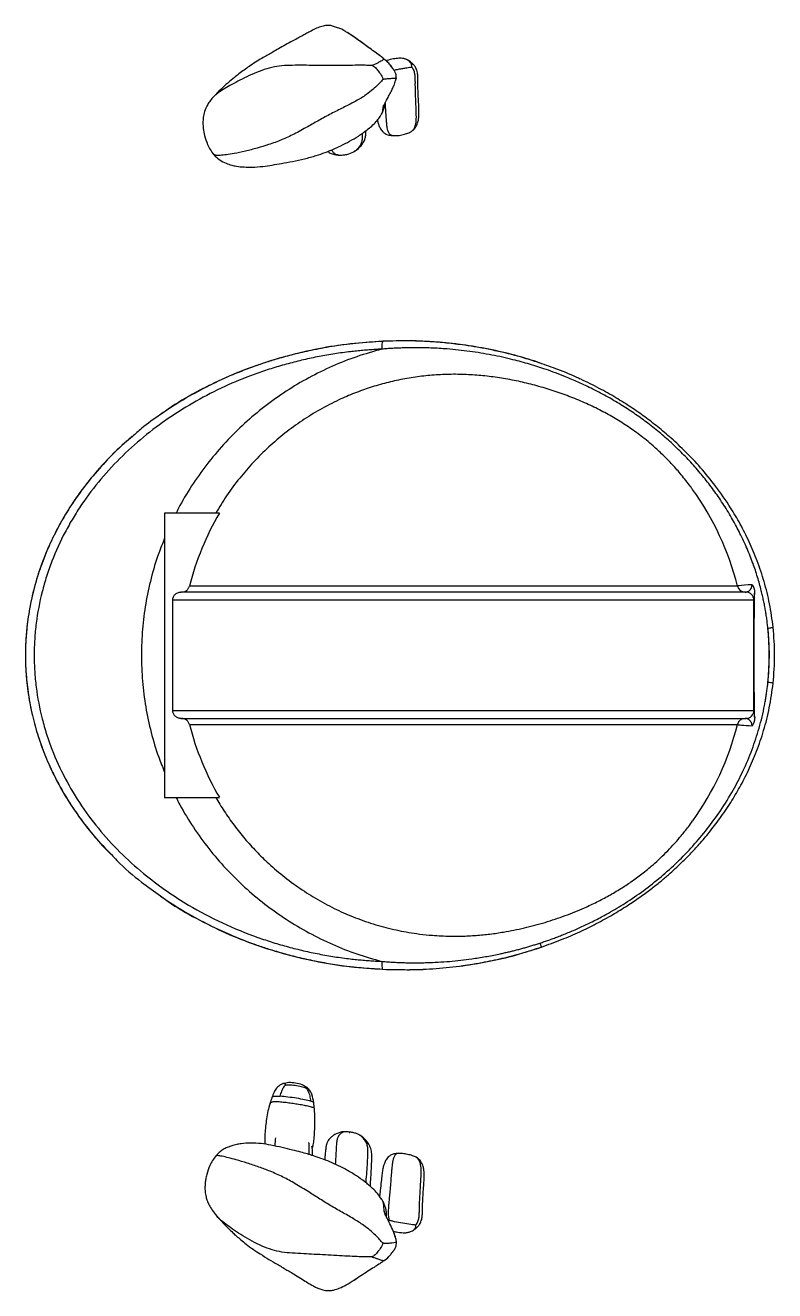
# Model space of a CAD drawing. Header units: inches. Extents: x -978 to -2, y 48 to 749.
# Drawn here: x -125.64 to -113.78, y 109.46 to 129.5 of the extents above; entities that cross this region are included whole.
import ezdxf

# ---------------------------------------------------------------- set-up
doc = ezdxf.new("R2010")
doc.units = ezdxf.units.IN
doc.header["$MEASUREMENT"] = 0

msp = doc.modelspace()

# ---------------------------------------------------------------- linework, layer by layer
at = {"color": 7, "linetype": 'Continuous', "lineweight": 25}
for p, q in [((-120.607, 129.42), (-120.616, 129.425)), ((-119.816, 128.808), (-119.841, 128.841)), ((-119.769, 128.664), (-119.774, 128.637)), ((-120.687, 127.443), (-120.692, 127.444)), ((-119.683, 124.501), (-119.986, 124.491)), ((-119.838, 124.496), (-119.981, 124.493)), ((-123.458, 123.363), (-123.5, 123.336)), ((-115.063, 122.123), (-115.079, 122.145)), ((-123.433, 121.772), (-123.433, 117.272)), ((-122.567, 121.772), (-123.433, 121.772)), ((-114.234, 120.522), (-123.178, 120.522)), ((-123.305, 118.647), (-123.305, 120.397)), ((-114.109, 118.647), (-114.109, 120.397)), ((-123.178, 118.522), (-114.234, 118.522)), ((-123.433, 117.272), (-122.567, 117.272)), ((-123.5, 115.707), (-123.458, 115.68)), ((-117.551, 114.875), (-117.503, 114.89)), ((-117.55, 114.877), (-117.471, 114.901)), ((-117.472, 114.903), (-117.471, 114.901)), ((-119.981, 114.55), (-119.711, 114.545)), ((-119.936, 110.664), (-119.94, 110.665)), ((-119.781, 110.304), (-119.796, 110.352)), ((-120.434, 109.628), (-120.405, 109.646))]:
    msp.add_line(p, q, dxfattribs=at)
at = {"color": 8, "linetype": 'Continuous', "lineweight": 25}
for p, q in [((-119.769, 128.664), (-119.768, 128.686)), ((-123.457, 123.361), (-123.497, 123.332)), ((-114.369, 120.616), (-123.042, 120.616)), ((-123.305, 120.397), (-114.109, 120.397)), ((-123.305, 118.647), (-114.109, 118.647)), ((-123.042, 118.427), (-114.369, 118.427)), ((-123.497, 115.71), (-123.457, 115.682)), ((-120.503, 111.957), (-120.513, 111.96)), ((-119.878, 110.575), (-119.891, 110.563)), ((-119.765, 110.205), (-119.765, 110.229))]:
    msp.add_line(p, q, dxfattribs=at)
at = {"color": 7, "linetype": 'Continuous', "lineweight": 25, "flags": 128}
msp.add_lwpolyline([(-117.501, 124.152), (-117.501, 124.152), (-117.501, 124.152)], dxfattribs=at)
at = {"color": 7, "linetype": 'Continuous', "lineweight": 25}
for centre, radius, start, end in [((-118.733, 119.522), 4.5, 14.078, 35.6788), ((-118.733, 119.522), 4.445, 149.5915, 165.7448), ((-114.247, 120.647), 0.125, 194.078, 270), ((-114.234, 120.397), 0.125, 360, 90), ((-114.234, 118.647), 0.125, 270, 0), ((-118.733, 119.522), 4.445, 194.2552, 210.4085), ((-118.733, 119.522), 4.5, 324.341, 345.922), ((-114.247, 118.397), 0.125, 90, 165.922)]:
    msp.add_arc(centre, radius, start, end, dxfattribs=at)
for points, knots in [([(-120.614, 129.425), (-120.625, 129.431), (-120.645, 129.441), (-120.678, 129.453), (-120.712, 129.464), (-120.758, 129.479), (-120.803, 129.494), (-120.87, 129.498), (-120.949, 129.481), (-121.033, 129.449), (-121.11, 129.41), (-121.183, 129.37), (-121.249, 129.334), (-121.319, 129.295), (-121.412, 129.245), (-121.519, 129.187), (-121.624, 129.128), (-121.716, 129.076), (-121.796, 129.031), (-121.879, 128.983), (-121.972, 128.926), (-122.066, 128.865), (-122.156, 128.803), (-122.242, 128.74), (-122.335, 128.667), (-122.44, 128.577), (-122.554, 128.475), (-122.62, 128.406), (-122.656, 128.37)], [0, 0, 0, 0, 0.016645, 0.031084, 0.044543, 0.058014, 0.086488, 0.114854, 0.147316, 0.182733, 0.221864, 0.251683, 0.282937, 0.317084, 0.360206, 0.414033, 0.464228, 0.503805, 0.536818, 0.571478, 0.614901, 0.665106, 0.705509, 0.74566, 0.794504, 0.853126, 0.921495, 1, 1, 1, 1]), ([(-119.837, 128.839), (-119.852, 128.858), (-119.881, 128.893), (-119.946, 128.952), (-120.015, 129.007), (-120.09, 129.062), (-120.168, 129.119), (-120.254, 129.181), (-120.358, 129.256), (-120.479, 129.342), (-120.569, 129.397), (-120.615, 129.425)], [0, 0, 0, 0, 0.10189, 0.197508, 0.288502, 0.388345, 0.477107, 0.574893, 0.697717, 0.844611, 1, 1, 1, 1]), ([(-119.961, 128.957), (-119.962, 128.956), (-119.966, 128.955), (-119.978, 128.949), (-120.006, 128.932), (-120.06, 128.902), (-120.09, 128.883), (-120.12, 128.87), (-120.138, 128.863), (-120.146, 128.861), (-120.148, 128.86)], [0, 0, 0, 0, 0.25, 0.5, 1, 2, 3, 3.5, 3.75, 4, 4, 4, 4]), ([(-120.148, 128.86), (-120.146, 128.859), (-120.138, 128.855), (-120.12, 128.844), (-120.089, 128.82), (-120.059, 128.775), (-120.012, 128.721), (-119.99, 128.678), (-119.982, 128.654), (-119.98, 128.645), (-119.979, 128.642)], [0, 0, 0, 0, 0.25, 0.5, 1, 2, 3, 3.5, 3.75, 4, 4, 4, 4]), ([(-119.605, 128.955), (-119.62, 128.96), (-119.658, 128.973), (-119.73, 128.976), (-119.82, 128.964), (-119.887, 128.951), (-119.923, 128.934), (-119.926, 128.932)], [0, 0, 0, 0, 0.15354, 0.39103, 0.642841, 0.972585, 1, 1, 1, 1]), ([(-119.529, 127.815), (-119.516, 127.825), (-119.49, 127.843), (-119.455, 127.889), (-119.429, 127.945), (-119.414, 128.008), (-119.408, 128.065), (-119.408, 128.134), (-119.412, 128.226), (-119.418, 128.337), (-119.424, 128.462), (-119.427, 128.578), (-119.425, 128.673), (-119.429, 128.737), (-119.44, 128.784), (-119.453, 128.816), (-119.473, 128.849), (-119.501, 128.883), (-119.544, 128.923), (-119.584, 128.944), (-119.605, 128.955)], [0, 0, 0, 0, 0.036345, 0.070118, 0.128967, 0.174525, 0.215258, 0.268187, 0.344533, 0.440572, 0.540126, 0.652104, 0.728668, 0.782278, 0.816149, 0.847293, 0.868635, 0.90149, 0.946356, 1, 1, 1, 1]), ([(-119.525, 128.834), (-119.521, 128.829), (-119.51, 128.818), (-119.491, 128.785), (-119.478, 128.737), (-119.473, 128.677), (-119.471, 128.614), (-119.472, 128.539), (-119.47, 128.445), (-119.466, 128.332), (-119.461, 128.214), (-119.457, 128.116), (-119.455, 128.045), (-119.456, 127.999), (-119.46, 127.958), (-119.468, 127.915), (-119.483, 127.867), (-119.504, 127.831), (-119.525, 127.819), (-119.53, 127.816)], [0, 0, 0, 0, 0.016911, 0.040721, 0.097768, 0.151531, 0.207434, 0.274084, 0.361363, 0.472163, 0.589161, 0.691421, 0.750113, 0.793663, 0.828463, 0.877824, 0.931263, 0.983633, 1, 1, 1, 1]), ([(-119.979, 128.642), (-119.976, 128.643), (-119.965, 128.645), (-119.938, 128.649), (-119.89, 128.655), (-119.834, 128.656), (-119.79, 128.661), (-119.774, 128.663), (-119.77, 128.664), (-119.769, 128.664), (-119.769, 128.664)], [0, 0, 0, 0, 0.25, 0.5, 1, 2, 3, 3.5, 3.75, 4, 4, 4, 4]), ([(-119.975, 128.2), (-119.976, 128.202), (-119.976, 128.208), (-119.955, 128.249), (-119.914, 128.325), (-119.869, 128.407), (-119.833, 128.478), (-119.807, 128.537), (-119.789, 128.582), (-119.779, 128.613), (-119.775, 128.631), (-119.773, 128.637)], [0, 0, 0, 0, 0.083432, 0.250602, 0.454981, 0.608236, 0.743868, 0.851496, 0.914625, 0.973862, 1, 1, 1, 1]), ([(-119.768, 128.686), (-119.768, 128.688), (-119.767, 128.702), (-119.778, 128.746), (-119.8, 128.782), (-119.816, 128.808)], [0, 0, 0, 0, 0.0437423, 0.3220554, 1, 1, 1, 1]), ([(-119.769, 128.666), (-119.769, 128.668), (-119.768, 128.676), (-119.768, 128.682), (-119.768, 128.686)], [0, 0, 0, 0, 0.167859, 1, 1, 1, 1]), ([(-122.656, 128.37), (-122.675, 128.347), (-122.71, 128.306), (-122.761, 128.228), (-122.802, 128.142), (-122.824, 128.042), (-122.829, 127.95), (-122.822, 127.854), (-122.801, 127.739), (-122.764, 127.627), (-122.713, 127.524), (-122.675, 127.474), (-122.655, 127.448)], [0, 0, 0, 0, 0.089436, 0.167006, 0.291418, 0.384881, 0.471495, 0.559341, 0.665825, 0.815499, 0.904308, 1, 1, 1, 1]), ([(-120.002, 128.089), (-119.992, 128.108), (-119.972, 128.145), (-119.956, 128.202), (-119.947, 128.244), (-119.945, 128.262), (-119.945, 128.266)], [0, 0, 0, 0, 0.340483, 0.671758, 0.927033, 1, 1, 1, 1]), ([(-122.656, 127.449), (-122.625, 127.419), (-122.569, 127.363), (-122.467, 127.312), (-122.378, 127.282), (-122.282, 127.262), (-122.174, 127.251), (-122.033, 127.249), (-121.883, 127.261), (-121.729, 127.284), (-121.577, 127.31), (-121.408, 127.34), (-121.222, 127.381), (-121.048, 127.429), (-120.898, 127.48), (-120.767, 127.532), (-120.637, 127.592), (-120.503, 127.661), (-120.364, 127.743), (-120.249, 127.824), (-120.155, 127.901), (-120.087, 127.968), (-120.036, 128.03), (-120.006, 128.078), (-119.996, 128.101), (-119.992, 128.111)], [0, 0, 0, 0, 0.041801, 0.078082, 0.109458, 0.13498, 0.175035, 0.215956, 0.272482, 0.323476, 0.378025, 0.439038, 0.504716, 0.56927, 0.618, 0.662575, 0.709312, 0.761241, 0.817178, 0.875356, 0.907397, 0.940464, 0.969408, 0.987295, 1, 1, 1, 1]), ([(-119.97, 128.216), (-119.973, 128.207), (-119.985, 128.174), (-119.983, 128.132), (-119.995, 128.103), (-120.002, 128.088)], [0, 0, 0, 0, 0.166003, 0.601818, 1, 1, 1, 1]), ([(-120.065, 127.998), (-120.065, 127.997), (-120.062, 127.98), (-120.055, 127.945), (-120.037, 127.894), (-120.014, 127.85), (-119.986, 127.814), (-119.952, 127.784), (-119.9, 127.758), (-119.857, 127.752), (-119.832, 127.749)], [0, 0, 0, 0, 0.007899, 0.148263, 0.292011, 0.454453, 0.543325, 0.657345, 0.808444, 1, 1, 1, 1]), ([(-120.437, 127.493), (-120.413, 127.51), (-120.368, 127.542), (-120.315, 127.601), (-120.278, 127.657), (-120.257, 127.714), (-120.249, 127.768), (-120.247, 127.808), (-120.246, 127.826), (-120.246, 127.829)], [0, 0, 0, 0, 0.2204781, 0.4196158, 0.5788134, 0.7108494, 0.8627747, 0.9795458, 1, 1, 1, 1]), ([(-119.833, 127.749), (-119.803, 127.749), (-119.744, 127.748), (-119.66, 127.765), (-119.586, 127.785), (-119.547, 127.806), (-119.529, 127.815)], [0, 0, 0, 0, 0.277441, 0.548877, 0.792566, 1, 1, 1, 1]), ([(-120.853, 127.499), (-120.845, 127.494), (-120.817, 127.475), (-120.76, 127.451), (-120.713, 127.445), (-120.687, 127.441)], [0, 0, 0, 0, 0.170937, 0.558533, 1, 1, 1, 1]), ([(-120.688, 127.441), (-120.664, 127.441), (-120.617, 127.442), (-120.53, 127.453), (-120.474, 127.477), (-120.438, 127.493)], [0, 0, 0, 0, 0.280134, 0.542457, 1, 1, 1, 1]), ([(-119.985, 124.491), (-120.127, 124.482), (-120.394, 124.466), (-120.77, 124.415), (-121.1, 124.354), (-121.387, 124.288), (-121.63, 124.221), (-121.846, 124.154), (-122.099, 124.067), (-122.41, 123.944), (-122.779, 123.77), (-123.134, 123.577), (-123.355, 123.431), (-123.458, 123.363)], [0, 0, 0, 0, 0.115572, 0.21883, 0.309806, 0.388518, 0.457804, 0.514721, 0.571279, 0.674309, 0.785714, 0.900576, 1, 1, 1, 1]), ([(-119.981, 124.493), (-120.151, 124.482), (-120.491, 124.46), (-120.997, 124.38), (-121.498, 124.266), (-121.991, 124.113), (-122.472, 123.922), (-122.936, 123.691), (-123.265, 123.503), (-123.431, 123.381), (-123.457, 123.361)], [0, 0, 0, 0, 0.138887, 0.277799, 0.41681, 0.555916, 0.695096, 0.834358, 0.973719, 1, 1, 1, 1]), ([(-119.981, 124.493), (-119.986, 124.493), (-119.996, 124.471), (-119.999, 124.406), (-119.997, 124.369)], [0, 0, 0, 0, 0.428571, 1, 1, 1, 1]), ([(-117.501, 124.15), (-117.516, 124.156), (-117.643, 124.203), (-117.911, 124.279), (-118.302, 124.372), (-118.72, 124.442), (-119.139, 124.484), (-119.464, 124.503), (-119.649, 124.499), (-119.693, 124.498)], [0, 0, 0, 0, 0.021201, 0.180017, 0.370317, 0.560394, 0.750316, 0.940192, 1, 1, 1, 1]), ([(-117.527, 124.16), (-117.649, 124.199), (-117.9, 124.279), (-118.287, 124.367), (-118.647, 124.428), (-118.963, 124.466), (-119.223, 124.487), (-119.443, 124.498), (-119.575, 124.5), (-119.631, 124.5)], [0, 0, 0, 0, 0.177889, 0.367055, 0.55499, 0.691798, 0.814371, 0.922073, 1, 1, 1, 1]), ([(-119.997, 124.369), (-120.014, 124.368), (-120.047, 124.366), (-120.097, 124.363), (-120.147, 124.36), (-120.196, 124.357), (-120.246, 124.353), (-120.296, 124.349), (-120.346, 124.344), (-120.396, 124.339), (-120.445, 124.334), (-120.561, 124.321), (-120.743, 124.296), (-120.989, 124.253), (-121.235, 124.201), (-121.478, 124.14), (-121.72, 124.07), (-122.038, 123.964), (-122.429, 123.808), (-122.881, 123.583), (-123.314, 123.321), (-123.723, 123.022), (-124.103, 122.686), (-124.448, 122.316), (-124.703, 121.979), (-124.885, 121.694), (-125.051, 121.399), (-125.191, 121.091), (-125.304, 120.772), (-125.397, 120.446), (-125.461, 120.113), (-125.492, 119.776), (-125.5, 119.521), (-125.492, 119.267), (-125.461, 118.93), (-125.397, 118.597), (-125.304, 118.271), (-125.191, 117.952), (-125.016, 117.567), (-124.754, 117.132), (-124.448, 116.727), (-124.103, 116.356), (-123.748, 116.043), (-123.396, 115.781), (-122.999, 115.526), (-122.521, 115.274), (-122.07, 115.09), (-121.72, 114.973), (-121.479, 114.903), (-121.235, 114.842), (-120.99, 114.79), (-120.743, 114.747), (-120.545, 114.72), (-120.396, 114.704), (-120.296, 114.694), (-120.196, 114.686), (-120.097, 114.679), (-120.03, 114.676), (-119.997, 114.674)], [0, 0, 0, 0, 0.003122, 0.006246, 0.009371, 0.012497, 0.015624, 0.01875, 0.021876, 0.025001, 0.028125, 0.031247, 0.046839, 0.062454, 0.078036, 0.093649, 0.10923, 0.12484, 0.155955, 0.187205, 0.218342, 0.249607, 0.280806, 0.312086, 0.343353, 0.358995, 0.374657, 0.405969, 0.421652, 0.437307, 0.468651, 0.484323, 0.500015, 0.515708, 0.531373, 0.562711, 0.578378, 0.594061, 0.625375, 0.656652, 0.687924, 0.719213, 0.750406, 0.775403, 0.800335, 0.837858, 0.875162, 0.890767, 0.906346, 0.921955, 0.937538, 0.953157, 0.968749, 0.974998, 0.98125, 0.987504, 0.993755, 1, 1, 1, 1]), ([(-113.887, 119.952), (-113.888, 119.965), (-113.891, 119.991), (-113.896, 120.031), (-113.901, 120.071), (-113.906, 120.111), (-113.912, 120.15), (-113.918, 120.19), (-113.925, 120.23), (-113.932, 120.269), (-113.939, 120.309), (-113.947, 120.348), (-113.955, 120.387), (-113.964, 120.427), (-113.972, 120.466), (-113.982, 120.505), (-114.006, 120.604), (-114.05, 120.761), (-114.124, 120.984), (-114.216, 121.215), (-114.324, 121.448), (-114.447, 121.678), (-114.58, 121.898), (-114.702, 122.078), (-114.803, 122.214), (-114.88, 122.313), (-114.96, 122.41), (-115.07, 122.538), (-115.215, 122.693), (-115.394, 122.868), (-115.584, 123.036), (-115.779, 123.192), (-115.98, 123.338), (-116.19, 123.476), (-116.414, 123.61), (-116.649, 123.734), (-116.875, 123.841), (-117.073, 123.926), (-117.244, 123.992), (-117.433, 124.06), (-117.658, 124.131), (-117.944, 124.21), (-118.26, 124.279), (-118.607, 124.336), (-118.929, 124.371), (-119.221, 124.388), (-119.422, 124.391), (-119.567, 124.39), (-119.652, 124.388), (-119.738, 124.385), (-119.824, 124.381), (-119.911, 124.375), (-119.968, 124.371), (-119.997, 124.369)], [0, 0, 0, 0, 0.0046937, 0.0093889, 0.0140858, 0.0187843, 0.0234846, 0.0281865, 0.0328901, 0.0375955, 0.0423026, 0.0470115, 0.0517222, 0.0564346, 0.0611487, 0.0658645, 0.0705819, 0.0969461, 0.1234923, 0.1535736, 0.1852084, 0.2147112, 0.2469681, 0.2778794, 0.2933674, 0.3088178, 0.3235996, 0.3397988, 0.3708369, 0.4023573, 0.4331039, 0.4655783, 0.4956961, 0.5263274, 0.5588421, 0.5919997, 0.6227444, 0.6484776, 0.6682861, 0.6870993, 0.7191414, 0.7510466, 0.7915828, 0.8334796, 0.8766964, 0.9072171, 0.9385918, 0.9487537, 0.9589455, 0.9691667, 0.9794164, 0.9896944, 1, 1, 1, 1]), ([(-116.857, 123.895), (-116.866, 123.899), (-116.978, 123.955), (-117.192, 124.043), (-117.402, 124.116), (-117.499, 124.15)], [0, 0, 0, 0, 0.040062, 0.556084, 1, 1, 1, 1]), ([(-113.804, 119.965), (-113.82, 120.089), (-113.853, 120.334), (-113.942, 120.685), (-114.051, 121.013), (-114.179, 121.318), (-114.321, 121.597), (-114.496, 121.893), (-114.704, 122.192), (-114.944, 122.487), (-115.18, 122.738), (-115.407, 122.952), (-115.623, 123.135), (-115.835, 123.298), (-116.056, 123.452), (-116.296, 123.604), (-116.561, 123.751), (-116.749, 123.849), (-116.852, 123.893), (-116.854, 123.894)], [0, 0, 0, 0, 0.070189, 0.137661, 0.202408, 0.26442, 0.323706, 0.380281, 0.460049, 0.533723, 0.601383, 0.663042, 0.718671, 0.769702, 0.822684, 0.878433, 0.936989, 0.998381, 1, 1, 1, 1]), ([(-123.497, 123.332), (-123.6, 123.262), (-123.756, 123.156), (-123.895, 123.029), (-123.943, 122.986)], [0, 0, 0, 0, 0.6575274, 1, 1, 1, 1]), ([(-123.945, 122.987), (-123.988, 122.951), (-124.127, 122.834), (-124.346, 122.615), (-124.598, 122.331), (-124.829, 122.027), (-125.033, 121.71), (-125.207, 121.384), (-125.351, 121.053), (-125.465, 120.719), (-125.55, 120.386), (-125.606, 120.055), (-125.636, 119.725), (-125.639, 119.393), (-125.615, 119.061), (-125.565, 118.729), (-125.487, 118.4), (-125.383, 118.077), (-125.263, 117.784), (-125.131, 117.514), (-124.988, 117.262), (-124.818, 117.002), (-124.618, 116.738), (-124.436, 116.523), (-124.315, 116.403), (-124.277, 116.365)], [0, 0, 0, 0, 0.022602, 0.072619, 0.12329, 0.174465, 0.224824, 0.274064, 0.322148, 0.369054, 0.414777, 0.459331, 0.503122, 0.547171, 0.591515, 0.636156, 0.681094, 0.726327, 0.77185, 0.80769, 0.846303, 0.887694, 0.931851, 0.97875, 1, 1, 1, 1]), ([(-114.249, 120.522), (-114.249, 120.522), (-114.247, 120.522), (-114.245, 120.522), (-114.243, 120.522), (-114.24, 120.522), (-114.237, 120.522), (-114.234, 120.523), (-114.23, 120.523), (-114.222, 120.525), (-114.21, 120.528), (-114.194, 120.536), (-114.181, 120.545), (-114.172, 120.553), (-114.164, 120.563), (-114.157, 120.573), (-114.152, 120.581), (-114.148, 120.589), (-114.145, 120.596), (-114.143, 120.604), (-114.141, 120.613), (-114.139, 120.621), (-114.138, 120.63), (-114.137, 120.636), (-114.137, 120.639)], [0, 0, 0, 0, 0.039462, 0.078693, 0.117721, 0.156573, 0.195277, 0.233863, 0.272367, 0.310823, 0.45301, 0.584619, 0.648095, 0.707641, 0.763291, 0.815159, 0.842137, 0.867773, 0.892146, 0.915363, 0.937563, 0.958922, 0.979652, 1, 1, 1, 1]), ([(-114.137, 120.639), (-114.136, 120.637), (-114.132, 120.632), (-114.128, 120.626), (-114.124, 120.619), (-114.12, 120.612), (-114.117, 120.604), (-114.114, 120.597), (-114.111, 120.589), (-114.108, 120.581), (-114.105, 120.57), (-114.101, 120.556), (-114.098, 120.539), (-114.097, 120.522), (-114.097, 120.51), (-114.097, 120.504)], [0, 0, 0, 0, 0.0572122, 0.1143361, 0.1714827, 0.2287622, 0.2862844, 0.344157, 0.4024859, 0.4613743, 0.5209222, 0.6402044, 0.7592945, 0.8789699, 1, 1, 1, 1]), ([(-123.305, 120.397), (-123.305, 120.405), (-123.304, 120.413), (-123.301, 120.429), (-123.298, 120.437), (-123.292, 120.452), (-123.288, 120.459), (-123.279, 120.473), (-123.273, 120.479), (-123.262, 120.491), (-123.255, 120.496), (-123.242, 120.505), (-123.234, 120.509), (-123.219, 120.515), (-123.211, 120.518), (-123.195, 120.521), (-123.187, 120.522), (-123.178, 120.522)], [0, 0, 0, 0, 0.125, 0.125, 0.25, 0.25, 0.375, 0.375, 0.5, 0.5, 0.625, 0.625, 0.75, 0.75, 0.875, 0.875, 1, 1, 1, 1]), ([(-123.165, 120.522), (-123.15, 120.522), (-123.137, 120.524), (-123.11, 120.533), (-123.098, 120.539), (-123.081, 120.552), (-123.076, 120.557), (-123.067, 120.567), (-123.062, 120.572), (-123.055, 120.584), (-123.051, 120.59), (-123.046, 120.603), (-123.043, 120.609), (-123.042, 120.616)], [0, 0, 0, 0, 0.25, 0.25, 0.5, 0.5, 0.625, 0.625, 0.75, 0.75, 0.875, 0.875, 1, 1, 1, 1]), ([(-114.097, 118.539), (-114.098, 118.702), (-114.101, 118.866), (-114.103, 119.111), (-114.104, 119.193), (-114.105, 119.357), (-114.105, 119.439), (-114.105, 119.603), (-114.105, 119.685), (-114.104, 119.849), (-114.103, 119.931), (-114.101, 120.177), (-114.098, 120.34), (-114.097, 120.504)], [0, 0, 0, 0, 0.25, 0.25, 0.375, 0.375, 0.5, 0.5, 0.625, 0.625, 0.75, 0.75, 1, 1, 1, 1]), ([(-113.887, 119.952), (-113.852, 119.956), (-113.802, 119.963), (-113.801, 119.966), (-113.81, 119.966)], [0, 0, 0, 0, 0.571429, 1, 1, 1, 1]), ([(-113.887, 119.091), (-113.886, 119.104), (-113.883, 119.13), (-113.879, 119.169), (-113.876, 119.209), (-113.873, 119.248), (-113.871, 119.287), (-113.869, 119.326), (-113.867, 119.365), (-113.866, 119.404), (-113.865, 119.443), (-113.864, 119.482), (-113.864, 119.532), (-113.864, 119.593), (-113.866, 119.665), (-113.87, 119.737), (-113.874, 119.809), (-113.88, 119.88), (-113.884, 119.928), (-113.887, 119.952)], [0, 0, 0, 0, 0.045499, 0.090975, 0.136433, 0.181878, 0.227313, 0.272745, 0.318177, 0.363615, 0.409063, 0.454525, 0.500008, 0.583374, 0.666687, 0.749977, 0.833273, 0.916604, 1, 1, 1, 1]), ([(-113.804, 119.078), (-113.792, 119.226), (-113.768, 119.522), (-113.792, 119.817), (-113.804, 119.965)], [0, 0, 0, 0, 0.500005, 1, 1, 1, 1]), ([(-117.495, 114.964), (-117.483, 114.968), (-117.46, 114.976), (-117.426, 114.987), (-117.391, 114.999), (-117.355, 115.012), (-117.319, 115.024), (-117.283, 115.038), (-117.246, 115.051), (-117.209, 115.065), (-117.171, 115.08), (-117.088, 115.112), (-116.958, 115.166), (-116.812, 115.232), (-116.69, 115.291), (-116.594, 115.339), (-116.5, 115.389), (-116.348, 115.473), (-116.128, 115.604), (-115.851, 115.795), (-115.576, 116.012), (-115.316, 116.246), (-115.073, 116.498), (-114.845, 116.768), (-114.63, 117.064), (-114.441, 117.37), (-114.274, 117.694), (-114.135, 118.022), (-114.04, 118.312), (-113.978, 118.546), (-113.947, 118.691), (-113.927, 118.801), (-113.915, 118.874), (-113.904, 118.947), (-113.895, 119.02), (-113.889, 119.068), (-113.887, 119.091)], [0, 0, 0, 0, 0.006027, 0.012142, 0.018344, 0.024637, 0.03102, 0.037495, 0.044064, 0.050728, 0.057489, 0.06435, 0.095705, 0.128667, 0.146248, 0.165242, 0.184055, 0.201635, 0.255954, 0.318916, 0.381436, 0.443667, 0.505736, 0.567671, 0.629526, 0.695804, 0.753046, 0.816134, 0.876475, 0.907047, 0.938229, 0.950864, 0.963358, 0.975712, 0.987926, 1, 1, 1, 1]), ([(-117.472, 114.902), (-117.365, 114.94), (-117.159, 115.014), (-116.869, 115.14), (-116.598, 115.272), (-116.348, 115.41), (-116.119, 115.55), (-115.919, 115.686), (-115.744, 115.814), (-115.594, 115.933), (-115.466, 116.041), (-115.353, 116.143), (-115.238, 116.251), (-115.11, 116.38), (-114.965, 116.537), (-114.807, 116.723), (-114.64, 116.942), (-114.478, 117.18), (-114.327, 117.436), (-114.189, 117.706), (-114.06, 118.006), (-113.948, 118.336), (-113.856, 118.696), (-113.821, 118.948), (-113.804, 119.078)], [0, 0, 0, 0, 0.056084, 0.108732, 0.157904, 0.209056, 0.255896, 0.298414, 0.33659, 0.370448, 0.400006, 0.425283, 0.451031, 0.483318, 0.520588, 0.562856, 0.610151, 0.662479, 0.709933, 0.760902, 0.815385, 0.873392, 0.934937, 1, 1, 1, 1]), ([(-123.178, 118.522), (-123.187, 118.522), (-123.195, 118.522), (-123.211, 118.525), (-123.219, 118.528), (-123.234, 118.534), (-123.241, 118.538), (-123.255, 118.547), (-123.262, 118.552), (-123.273, 118.564), (-123.279, 118.57), (-123.288, 118.583), (-123.292, 118.591), (-123.301, 118.613), (-123.305, 118.63), (-123.305, 118.647)], [0, 0, 0, 0, 0.125, 0.125, 0.25, 0.25, 0.375, 0.375, 0.5, 0.5, 0.625, 0.625, 0.75, 0.75, 1, 1, 1, 1]), ([(-123.042, 118.427), (-123.045, 118.441), (-123.051, 118.453), (-123.066, 118.477), (-123.076, 118.487), (-123.098, 118.504), (-123.11, 118.51), (-123.137, 118.519), (-123.15, 118.522), (-123.165, 118.522)], [0, 0, 0, 0, 0.25, 0.25, 0.5, 0.5, 0.75, 0.75, 1, 1, 1, 1]), ([(-114.137, 118.404), (-114.137, 118.406), (-114.137, 118.409), (-114.138, 118.413), (-114.138, 118.418), (-114.139, 118.422), (-114.14, 118.427), (-114.141, 118.431), (-114.142, 118.435), (-114.144, 118.444), (-114.149, 118.455), (-114.156, 118.469), (-114.164, 118.48), (-114.176, 118.494), (-114.188, 118.504), (-114.2, 118.51), (-114.209, 118.514), (-114.218, 118.517), (-114.225, 118.519), (-114.232, 118.52), (-114.237, 118.521), (-114.242, 118.521), (-114.246, 118.521), (-114.248, 118.522), (-114.249, 118.522)], [0, 0, 0, 0, 0.010286, 0.020686, 0.031238, 0.041977, 0.052935, 0.06414, 0.075618, 0.087393, 0.133648, 0.184423, 0.23718, 0.29439, 0.415617, 0.479802, 0.546951, 0.617088, 0.688635, 0.74937, 0.810785, 0.872966, 0.936005, 1, 1, 1, 1]), ([(-114.096, 118.539), (-114.096, 118.536), (-114.096, 118.53), (-114.097, 118.521), (-114.098, 118.512), (-114.099, 118.503), (-114.1, 118.494), (-114.102, 118.485), (-114.104, 118.476), (-114.107, 118.466), (-114.111, 118.454), (-114.116, 118.44), (-114.122, 118.428), (-114.129, 118.416), (-114.134, 118.408), (-114.137, 118.404)], [0, 0, 0, 0, 0.063486, 0.126484, 0.189101, 0.251446, 0.31363, 0.375764, 0.437958, 0.500324, 0.602562, 0.703103, 0.802481, 0.901257, 1, 1, 1, 1]), ([(-124.275, 116.366), (-124.247, 116.335), (-124.1, 116.176), (-123.84, 115.954), (-123.598, 115.782), (-123.497, 115.71)], [0, 0, 0, 0, 0.125627, 0.634986, 1, 1, 1, 1]), ([(-123.458, 115.68), (-123.355, 115.612), (-123.134, 115.466), (-122.779, 115.273), (-122.41, 115.099), (-122.101, 114.977), (-121.855, 114.892), (-121.652, 114.829), (-121.42, 114.764), (-121.168, 114.704), (-120.899, 114.651), (-120.62, 114.607), (-120.313, 114.571), (-120.098, 114.559), (-119.985, 114.552)], [0, 0, 0, 0, 0.099435, 0.214312, 0.325719, 0.428733, 0.482768, 0.53655, 0.601207, 0.678155, 0.747231, 0.823891, 0.908146, 1, 1, 1, 1]), ([(-123.457, 115.682), (-123.431, 115.662), (-123.265, 115.54), (-122.936, 115.352), (-122.472, 115.121), (-121.991, 114.93), (-121.498, 114.777), (-120.997, 114.663), (-120.491, 114.583), (-120.151, 114.561), (-119.981, 114.55)], [0, 0, 0, 0, 0.026309, 0.165673, 0.304941, 0.444101, 0.583169, 0.722166, 0.861098, 1, 1, 1, 1]), ([(-119.997, 114.674), (-119.981, 114.673), (-119.949, 114.671), (-119.901, 114.667), (-119.853, 114.664), (-119.806, 114.661), (-119.758, 114.659), (-119.711, 114.657), (-119.663, 114.655), (-119.616, 114.654), (-119.569, 114.653), (-119.522, 114.653), (-119.475, 114.652), (-119.428, 114.652), (-119.381, 114.653), (-119.334, 114.654), (-119.242, 114.656), (-119.106, 114.662), (-118.926, 114.674), (-118.749, 114.692), (-118.559, 114.716), (-118.358, 114.748), (-118.192, 114.78), (-118.076, 114.805), (-118.01, 114.82), (-117.945, 114.836), (-117.879, 114.852), (-117.814, 114.869), (-117.749, 114.887), (-117.685, 114.905), (-117.621, 114.924), (-117.558, 114.944), (-117.516, 114.958), (-117.495, 114.964)], [0, 0, 0, 0, 0.018974, 0.037914, 0.05682, 0.075693, 0.094532, 0.113337, 0.132108, 0.150845, 0.169547, 0.188214, 0.206846, 0.225442, 0.244001, 0.262524, 0.281009, 0.353691, 0.425314, 0.495862, 0.565298, 0.652185, 0.737862, 0.764585, 0.791191, 0.81768, 0.844053, 0.870313, 0.896461, 0.922499, 0.948431, 0.974259, 1, 1, 1, 1]), ([(-117.765, 114.809), (-117.742, 114.816), (-117.67, 114.835), (-117.599, 114.859), (-117.551, 114.875)], [0, 0, 0, 0, 0.323216, 1, 1, 1, 1]), ([(-119.997, 114.674), (-119.998, 114.646), (-119.997, 114.581), (-119.988, 114.55), (-119.981, 114.55)], [0, 0, 0, 0, 0.428571, 1, 1, 1, 1]), ([(-119.981, 114.55), (-119.841, 114.546), (-119.559, 114.538), (-119.137, 114.558), (-118.716, 114.601), (-118.298, 114.674), (-117.997, 114.738), (-117.837, 114.788), (-117.815, 114.796)], [0, 0, 0, 0, 0.1934876, 0.3869037, 0.5803209, 0.7739075, 0.9678014, 1, 1, 1, 1]), ([(-121.566, 112.738), (-121.583, 112.729), (-121.62, 112.712), (-121.666, 112.664), (-121.706, 112.6), (-121.725, 112.548), (-121.735, 112.52)], [0, 0, 0, 0, 0.200862, 0.426602, 0.688472, 1, 1, 1, 1]), ([(-121.603, 112.539), (-121.596, 112.567), (-121.581, 112.621), (-121.554, 112.678), (-121.533, 112.705), (-121.523, 112.716), (-121.518, 112.72), (-121.517, 112.721)], [0, 0, 0, 0, 1, 2, 2.5, 2.75, 3, 3, 3, 3]), ([(-121.178, 112.677), (-121.204, 112.693), (-121.261, 112.728), (-121.361, 112.748), (-121.466, 112.761), (-121.533, 112.745), (-121.566, 112.738)], [0, 0, 0, 0, 0.226341, 0.484768, 0.752644, 1, 1, 1, 1]), ([(-121.517, 112.721), (-121.515, 112.721), (-121.506, 112.722), (-121.482, 112.722), (-121.43, 112.721), (-121.343, 112.709), (-121.262, 112.693), (-121.219, 112.679), (-121.2, 112.671), (-121.193, 112.668), (-121.191, 112.667)], [0, 0, 0, 0, 0.25, 0.5, 1, 2, 3, 3.5, 3.75, 4, 4, 4, 4]), ([(-121.191, 112.667), (-121.19, 112.666), (-121.186, 112.66), (-121.176, 112.646), (-121.158, 112.613), (-121.136, 112.549), (-121.127, 112.491), (-121.123, 112.461)], [0, 0, 0, 0, 0.25, 0.5, 1, 2, 3, 3, 3, 3]), ([(-121.073, 112.436), (-121.081, 112.481), (-121.093, 112.548), (-121.131, 112.63), (-121.162, 112.662), (-121.178, 112.677)], [0, 0, 0, 0, 0.521275, 0.765409, 1, 1, 1, 1]), ([(-121.765, 112.425), (-121.776, 112.386), (-121.801, 112.306), (-121.822, 112.185), (-121.835, 112.078), (-121.843, 111.989), (-121.848, 111.906), (-121.852, 111.837), (-121.847, 111.792), (-121.846, 111.779)], [0, 0, 0, 0, 0.186841, 0.381045, 0.561798, 0.682328, 0.795653, 0.940743, 1, 1, 1, 1]), ([(-121.735, 112.519), (-121.74, 112.504), (-121.751, 112.472), (-121.76, 112.44), (-121.765, 112.425)], [0, 0, 0, 0, 0.502958, 1, 1, 1, 1]), ([(-121.764, 112.424), (-121.764, 112.426), (-121.762, 112.435), (-121.75, 112.444), (-121.729, 112.452), (-121.7, 112.456), (-121.664, 112.456), (-121.61, 112.453), (-121.535, 112.446), (-121.445, 112.434), (-121.356, 112.421), (-121.269, 112.406), (-121.186, 112.39), (-121.124, 112.376), (-121.088, 112.364), (-121.071, 112.355), (-121.063, 112.348), (-121.064, 112.343), (-121.065, 112.343)], [0, 0, 0, 0, 0.019081, 0.067674, 0.116272, 0.164873, 0.213481, 0.262095, 0.35914, 0.456407, 0.55373, 0.651052, 0.748306, 0.845286, 0.893884, 0.942476, 0.991066, 1, 1, 1, 1]), ([(-121.064, 112.342), (-121.065, 112.358), (-121.068, 112.389), (-121.071, 112.42), (-121.073, 112.436)], [0, 0, 0, 0, 0.495418, 1, 1, 1, 1]), ([(-121.097, 111.716), (-121.091, 111.734), (-121.076, 111.78), (-121.067, 111.87), (-121.058, 111.987), (-121.055, 112.114), (-121.056, 112.235), (-121.061, 112.309), (-121.064, 112.344)], [0, 0, 0, 0, 0.087214, 0.228263, 0.424613, 0.648596, 0.838769, 1, 1, 1, 1]), ([(-120.578, 111.977), (-120.6, 111.976), (-120.642, 111.973), (-120.703, 111.953), (-120.753, 111.926), (-120.801, 111.89), (-120.841, 111.848), (-120.867, 111.797), (-120.879, 111.745), (-120.888, 111.679), (-120.894, 111.606), (-120.899, 111.556), (-120.901, 111.533)], [0, 0, 0, 0, 0.106704, 0.208421, 0.299772, 0.377446, 0.494866, 0.571808, 0.648683, 0.749646, 0.891187, 1, 1, 1, 1]), ([(-120.364, 111.935), (-120.379, 111.941), (-120.411, 111.954), (-120.469, 111.966), (-120.526, 111.975), (-120.562, 111.976), (-120.578, 111.977)], [0, 0, 0, 0, 0.246147, 0.508809, 0.776046, 1, 1, 1, 1]), ([(-120.178, 111.11), (-120.175, 111.159), (-120.17, 111.252), (-120.162, 111.381), (-120.157, 111.489), (-120.155, 111.574), (-120.157, 111.654), (-120.171, 111.724), (-120.204, 111.786), (-120.245, 111.84), (-120.298, 111.894), (-120.342, 111.921), (-120.364, 111.935)], [0, 0, 0, 0, 0.162637, 0.312437, 0.43264, 0.520202, 0.594395, 0.692892, 0.752535, 0.82631, 0.912105, 1, 1, 1, 1]), ([(-119.999, 110.909), (-120.02, 110.94), (-120.063, 111.002), (-120.137, 111.075), (-120.205, 111.135), (-120.288, 111.202), (-120.401, 111.282), (-120.539, 111.366), (-120.68, 111.44), (-120.817, 111.502), (-120.951, 111.554), (-121.071, 111.594), (-121.178, 111.626), (-121.287, 111.656), (-121.42, 111.689), (-121.577, 111.727), (-121.74, 111.764), (-121.909, 111.792), (-122.069, 111.801), (-122.197, 111.792), (-122.296, 111.776), (-122.364, 111.758), (-122.431, 111.734), (-122.493, 111.704), (-122.56, 111.66), (-122.599, 111.62), (-122.62, 111.598)], [0, 0, 0, 0, 0.038491, 0.077853, 0.106892, 0.134493, 0.192027, 0.252713, 0.302989, 0.354389, 0.405552, 0.448406, 0.482609, 0.520217, 0.567657, 0.626243, 0.689342, 0.742815, 0.799211, 0.849067, 0.871689, 0.900671, 0.92057, 0.943619, 0.969859, 1, 1, 1, 1]), ([(-121.092, 111.6), (-121.092, 111.611), (-121.092, 111.649), (-121.091, 111.7), (-121.101, 111.739), (-121.104, 111.748)], [0, 0, 0, 0, 0.237808, 0.811695, 1, 1, 1, 1]), ([(-119.737, 111.635), (-119.76, 111.633), (-119.802, 111.629), (-119.855, 111.608), (-119.893, 111.58), (-119.926, 111.541), (-119.951, 111.493), (-119.972, 111.433), (-119.985, 111.368), (-119.996, 111.286), (-120.008, 111.178), (-120.021, 111.064), (-120.029, 110.986), (-120.033, 110.955)], [0, 0, 0, 0, 0.081077, 0.147809, 0.201514, 0.247071, 0.327042, 0.392054, 0.476433, 0.569716, 0.704027, 0.882941, 1, 1, 1, 1]), ([(-119.451, 111.573), (-119.471, 111.582), (-119.512, 111.6), (-119.589, 111.619), (-119.666, 111.633), (-119.715, 111.634), (-119.738, 111.635)], [0, 0, 0, 0, 0.246009, 0.513617, 0.773549, 1, 1, 1, 1]), ([(-122.619, 111.599), (-122.639, 111.573), (-122.677, 111.524), (-122.728, 111.424), (-122.763, 111.323), (-122.783, 111.229), (-122.792, 111.165), (-122.796, 111.099), (-122.795, 111.041), (-122.788, 110.986), (-122.778, 110.938), (-122.759, 110.88), (-122.727, 110.811), (-122.678, 110.728), (-122.633, 110.672), (-122.608, 110.641)], [0, 0, 0, 0, 0.088987, 0.172117, 0.313004, 0.384713, 0.441387, 0.493804, 0.56694, 0.602477, 0.648234, 0.709221, 0.787119, 0.883541, 1, 1, 1, 1]), ([(-119.529, 110.4), (-119.508, 110.411), (-119.47, 110.432), (-119.427, 110.472), (-119.401, 110.505), (-119.383, 110.538), (-119.37, 110.57), (-119.359, 110.617), (-119.354, 110.682), (-119.354, 110.781), (-119.348, 110.901), (-119.34, 111.03), (-119.332, 111.144), (-119.326, 111.238), (-119.324, 111.309), (-119.328, 111.369), (-119.343, 111.436), (-119.369, 111.496), (-119.408, 111.546), (-119.437, 111.564), (-119.452, 111.573)], [0, 0, 0, 0, 0.053282, 0.096467, 0.127746, 0.148133, 0.178638, 0.212165, 0.26544, 0.341502, 0.452682, 0.551512, 0.646847, 0.722625, 0.775143, 0.815811, 0.862807, 0.924894, 0.9609, 1, 1, 1, 1]), ([(-119.903, 110.589), (-119.917, 110.618), (-119.943, 110.675), (-119.964, 110.756), (-119.965, 110.822), (-119.975, 110.875), (-119.997, 110.907), (-120.007, 110.921)], [0, 0, 0, 0, 0.207236, 0.417102, 0.626262, 0.835864, 1, 1, 1, 1]), ([(-119.92, 110.628), (-119.92, 110.64), (-119.92, 110.675), (-119.926, 110.729), (-119.941, 110.792), (-119.964, 110.85), (-119.986, 110.895), (-120.004, 110.918), (-120.006, 110.921)], [0, 0, 0, 0, 0.133657, 0.394793, 0.554189, 0.740742, 0.964977, 1, 1, 1, 1]), ([(-122.609, 110.642), (-122.577, 110.606), (-122.519, 110.54), (-122.431, 110.451), (-122.359, 110.382), (-122.293, 110.322), (-122.223, 110.262), (-122.136, 110.192), (-122.035, 110.117), (-121.914, 110.036), (-121.787, 109.958), (-121.671, 109.89), (-121.581, 109.837), (-121.513, 109.797), (-121.441, 109.754), (-121.355, 109.702), (-121.262, 109.644), (-121.176, 109.591), (-121.106, 109.549), (-121.049, 109.518), (-120.992, 109.492), (-120.938, 109.473), (-120.883, 109.462), (-120.825, 109.459), (-120.751, 109.47), (-120.661, 109.502), (-120.552, 109.556), (-120.476, 109.602), (-120.434, 109.628)], [0, 0, 0, 0, 0.066244, 0.118394, 0.156344, 0.188217, 0.225461, 0.26655, 0.320236, 0.369371, 0.428573, 0.483888, 0.515922, 0.543386, 0.571479, 0.610284, 0.657923, 0.697898, 0.725842, 0.748465, 0.770719, 0.796009, 0.813845, 0.835645, 0.862913, 0.898459, 0.944249, 1, 1, 1, 1]), ([(-119.781, 110.304), (-119.792, 110.338), (-119.815, 110.41), (-119.865, 110.512), (-119.909, 110.601), (-119.942, 110.667), (-119.958, 110.707), (-119.963, 110.726), (-119.961, 110.725), (-119.96, 110.724)], [0, 0, 0, 0, 0.191638, 0.405661, 0.582045, 0.716143, 0.830931, 0.945582, 1, 1, 1, 1]), ([(-119.46, 110.5), (-119.462, 110.5), (-119.47, 110.5), (-119.494, 110.501), (-119.551, 110.508), (-119.667, 110.529), (-119.781, 110.549), (-119.84, 110.563), (-119.866, 110.571), (-119.875, 110.574), (-119.878, 110.575)], [0, 0, 0, 0, 0.25, 0.5, 1, 2, 3, 3.5, 3.75, 4, 4, 4, 4]), ([(-119.817, 110.404), (-119.793, 110.397), (-119.732, 110.382), (-119.65, 110.375), (-119.577, 110.382), (-119.545, 110.394), (-119.529, 110.4)], [0, 0, 0, 0, 0.2551525, 0.6360297, 0.8189823, 1, 1, 1, 1]), ([(-119.981, 110.213), (-119.982, 110.21), (-119.984, 110.2), (-119.993, 110.175), (-120.016, 110.13), (-120.064, 110.077), (-120.094, 110.032), (-120.125, 110.01), (-120.143, 110), (-120.151, 109.997), (-120.154, 109.996)], [0, 0, 0, 0, 0.25, 0.5, 1, 2, 3, 3.5, 3.75, 4, 4, 4, 4]), ([(-119.765, 110.229), (-119.765, 110.229), (-119.766, 110.228), (-119.771, 110.225), (-119.788, 110.221), (-119.834, 110.216), (-119.891, 110.207), (-119.94, 110.208), (-119.967, 110.211), (-119.978, 110.212), (-119.981, 110.213)], [0, 0, 0, 0, 0.25, 0.5, 1, 2, 3, 3.5, 3.75, 4, 4, 4, 4]), ([(-119.875, 110.01), (-119.863, 110.024), (-119.846, 110.043), (-119.827, 110.071), (-119.818, 110.084), (-119.811, 110.093), (-119.797, 110.112), (-119.775, 110.145), (-119.769, 110.181), (-119.764, 110.205)], [0, 0, 0, 0, 0.32413, 0.418964, 0.455022, 0.487855, 0.522811, 0.681187, 1, 1, 1, 1]), ([(-119.765, 110.229), (-119.766, 110.238), (-119.767, 110.256), (-119.774, 110.284), (-119.782, 110.313), (-119.793, 110.345), (-119.802, 110.367), (-119.807, 110.38)], [0, 0, 0, 0, 0.180116, 0.37698, 0.561797, 0.747064, 1, 1, 1, 1]), ([(-119.962, 109.937), (-119.934, 109.956), (-119.902, 109.977), (-119.878, 110.007), (-119.876, 110.011)], [0, 0, 0, 0, 0.885267, 1, 1, 1, 1]), ([(-119.911, 109.979), (-119.906, 109.982), (-119.89, 109.995), (-119.881, 110.003), (-119.875, 110.01)], [0, 0, 0, 0, 0.261013, 1, 1, 1, 1]), ([(-119.962, 109.937), (-119.966, 109.934), (-119.975, 109.926), (-120, 109.907), (-120.048, 109.875), (-120.123, 109.827), (-120.22, 109.765), (-120.326, 109.696), (-120.399, 109.65), (-120.434, 109.628)], [0, 0, 0, 0, 0.035641, 0.087832, 0.2206, 0.385789, 0.581781, 0.804237, 1, 1, 1, 1]), ([(-120.154, 109.996), (-120.151, 109.995), (-120.143, 109.992), (-120.125, 109.987), (-120.095, 109.977), (-120.064, 109.965), (-120.009, 109.947), (-119.98, 109.939), (-119.967, 109.937), (-119.963, 109.937), (-119.962, 109.937)], [0, 0, 0, 0, 0.25, 0.5, 1, 2, 3, 3.5, 3.75, 4, 4, 4, 4])]:
    msp.add_open_spline(points, degree=3, knots=knots, dxfattribs=at)
at = {"color": 8, "linetype": 'Continuous', "lineweight": 25}
for points, knots in [([(-119.961, 128.957), (-119.965, 128.961), (-119.974, 128.97), (-120, 128.993), (-120.047, 129.031), (-120.123, 129.086), (-120.219, 129.155), (-120.331, 129.236), (-120.448, 129.318), (-120.541, 129.383), (-120.593, 129.412), (-120.607, 129.42)], [0, 0, 0, 0, 0.026783, 0.066002, 0.165772, 0.289905, 0.437185, 0.604352, 0.777376, 0.939134, 1, 1, 1, 1]), ([(-120.148, 128.86), (-120.156, 128.86), (-120.193, 128.862), (-120.271, 128.863), (-120.393, 128.863), (-120.543, 128.862), (-120.711, 128.862), (-120.887, 128.862), (-121.061, 128.862), (-121.236, 128.863), (-121.409, 128.864), (-121.58, 128.857), (-121.743, 128.831), (-121.902, 128.781), (-122.058, 128.718), (-122.206, 128.647), (-122.342, 128.576), (-122.459, 128.509), (-122.549, 128.453), (-122.615, 128.409), (-122.642, 128.382), (-122.656, 128.369)], [0, 0, 0, 0, 0.007046, 0.033974, 0.072875, 0.121718, 0.17807, 0.238648, 0.299487, 0.356508, 0.418253, 0.473665, 0.52911, 0.590131, 0.655465, 0.721645, 0.785742, 0.847806, 0.90895, 0.954875, 1, 1, 1, 1]), ([(-119.841, 128.841), (-119.855, 128.86), (-119.889, 128.906), (-119.934, 128.938), (-119.961, 128.957)], [0, 0, 0, 0, 0.404588, 1, 1, 1, 1]), ([(-119.806, 128.788), (-119.781, 128.793), (-119.733, 128.802), (-119.665, 128.814), (-119.605, 128.825), (-119.563, 128.831), (-119.538, 128.834), (-119.529, 128.834), (-119.525, 128.834)], [0, 0, 0, 0, 0.2516639, 0.487369, 0.7050963, 0.8838825, 0.9533443, 1, 1, 1, 1]), ([(-119.525, 128.834), (-119.524, 128.841), (-119.522, 128.858), (-119.53, 128.892), (-119.561, 128.922), (-119.588, 128.952), (-119.605, 128.955), (-119.605, 128.955)], [0, 0, 0, 0, 0.110021, 0.263279, 0.628681, 0.988173, 1, 1, 1, 1]), ([(-119.979, 128.642), (-119.984, 128.637), (-119.995, 128.623), (-120.026, 128.587), (-120.081, 128.531), (-120.164, 128.457), (-120.281, 128.368), (-120.433, 128.281), (-120.612, 128.191), (-120.799, 128.098), (-120.986, 127.995), (-121.182, 127.883), (-121.382, 127.772), (-121.584, 127.679), (-121.775, 127.61), (-121.971, 127.55), (-122.157, 127.501), (-122.323, 127.466), (-122.458, 127.445), (-122.558, 127.436), (-122.63, 127.436), (-122.645, 127.446), (-122.651, 127.45)], [0, 0, 0, 0, 0.005917, 0.014981, 0.039264, 0.070534, 0.107495, 0.164389, 0.227266, 0.292447, 0.356646, 0.418413, 0.493801, 0.564785, 0.638153, 0.698601, 0.762171, 0.827118, 0.876035, 0.923483, 0.968021, 1, 1, 1, 1]), ([(-119.832, 127.749), (-119.834, 127.749), (-119.842, 127.749), (-119.862, 127.758), (-119.885, 127.785), (-119.901, 127.828), (-119.911, 127.868), (-119.916, 127.908), (-119.92, 127.954), (-119.925, 128.022), (-119.931, 128.114), (-119.936, 128.202), (-119.94, 128.257), (-119.941, 128.274)], [0, 0, 0, 0, 0.009915, 0.053355, 0.142965, 0.235816, 0.322977, 0.384942, 0.462208, 0.565553, 0.731196, 0.920712, 1, 1, 1, 1]), ([(-120.306, 127.787), (-120.306, 127.783), (-120.305, 127.75), (-120.306, 127.697), (-120.319, 127.629), (-120.349, 127.576), (-120.388, 127.529), (-120.422, 127.505), (-120.438, 127.493)], [0, 0, 0, 0, 0.030379, 0.27657, 0.457161, 0.629037, 0.818653, 1, 1, 1, 1]), ([(-120.692, 127.444), (-120.699, 127.445), (-120.721, 127.447), (-120.751, 127.471), (-120.777, 127.497), (-120.785, 127.519), (-120.787, 127.525)], [0, 0, 0, 0, 0.1673308, 0.5150432, 0.8674063, 1, 1, 1, 1]), ([(-117.499, 124.15), (-117.515, 124.155), (-117.643, 124.202), (-117.912, 124.278), (-118.304, 124.371), (-118.72, 124.441), (-119.138, 124.485), (-119.559, 124.505), (-119.841, 124.497), (-119.981, 124.493)], [0, 0, 0, 0, 0.019731, 0.159896, 0.328099, 0.496164, 0.664148, 0.832084, 1, 1, 1, 1]), ([(-119.997, 124.369), (-120.129, 124.331), (-120.394, 124.256), (-120.779, 124.103), (-121.153, 123.92), (-121.512, 123.707), (-121.852, 123.465), (-122.172, 123.196), (-122.468, 122.902), (-122.739, 122.586), (-122.981, 122.248), (-123.152, 121.976), (-123.232, 121.811), (-123.251, 121.772)], [0, 0, 0, 0, 0.096856, 0.194006, 0.291301, 0.388621, 0.485854, 0.582931, 0.679821, 0.776491, 0.872931, 0.969151, 1, 1, 1, 1]), ([(-115.079, 122.145), (-115.09, 122.161), (-115.146, 122.242), (-115.252, 122.374), (-115.398, 122.542), (-115.547, 122.695), (-115.72, 122.854), (-115.909, 123.008), (-116.118, 123.156), (-116.33, 123.288), (-116.553, 123.41), (-116.788, 123.522), (-117.032, 123.623), (-117.284, 123.712), (-117.541, 123.789), (-117.804, 123.855), (-118.067, 123.906), (-118.331, 123.943), (-118.596, 123.965), (-118.865, 123.973), (-119.134, 123.963), (-119.402, 123.937), (-119.664, 123.895), (-119.925, 123.837), (-120.179, 123.763), (-120.43, 123.673), (-120.697, 123.559), (-120.975, 123.415), (-121.261, 123.239), (-121.532, 123.041), (-121.79, 122.821), (-122.029, 122.583), (-122.253, 122.324), (-122.453, 122.056), (-122.569, 121.864), (-122.625, 121.772)], [0, 0, 0, 0, 0.006544, 0.033553, 0.058052, 0.083435, 0.107894, 0.139913, 0.168885, 0.197473, 0.226996, 0.256563, 0.286418, 0.315804, 0.345571, 0.375091, 0.405276, 0.434456, 0.463502, 0.493949, 0.524627, 0.553953, 0.58421, 0.613738, 0.643481, 0.672907, 0.702642, 0.740217, 0.776979, 0.814148, 0.851318, 0.889437, 0.925659, 0.964367, 1, 1, 1, 1]), ([(-123.943, 122.986), (-124.026, 122.915), (-124.241, 122.732), (-124.51, 122.438), (-124.762, 122.121), (-124.958, 121.833), (-125.132, 121.532), (-125.283, 121.219), (-125.41, 120.894), (-125.51, 120.559), (-125.582, 120.218), (-125.627, 119.871), (-125.641, 119.521), (-125.627, 119.172), (-125.582, 118.825), (-125.51, 118.484), (-125.41, 118.149), (-125.283, 117.824), (-125.132, 117.51), (-124.958, 117.209), (-124.761, 116.923), (-124.539, 116.636), (-124.367, 116.46), (-124.275, 116.366)], [0, 0, 0, 0, 0.043398, 0.112683, 0.158925, 0.205203, 0.251537, 0.297912, 0.344312, 0.39075, 0.43723, 0.483728, 0.530233, 0.576732, 0.623216, 0.669687, 0.716141, 0.762566, 0.808934, 0.855237, 0.90151, 0.947763, 1, 1, 1, 1]), ([(-123.433, 121.374), (-123.466, 121.295), (-123.55, 121.089), (-123.651, 120.743), (-123.738, 120.341), (-123.791, 119.933), (-123.798, 119.658), (-123.801, 119.522)], [0, 0, 0, 0, 0.134313, 0.351064, 0.567531, 0.783813, 1, 1, 1, 1]), ([(-114.137, 120.639), (-114.227, 120.633), (-114.322, 120.626), (-114.363, 120.621), (-114.369, 120.62)], [0.2901028, 0.2901028, 0.2901028, 0.2901028, 0.9531948, 1.1604111, 1.1604111, 1.1604111, 1.1604111]), ([(-114.097, 120.504), (-114.099, 120.492), (-114.103, 120.469), (-114.109, 120.444), (-114.113, 120.429), (-114.114, 120.425), (-114.114, 120.425)], [0, 0, 0, 0, 0.321767, 0.662354, 0.978338, 1, 1, 1, 1]), ([(-123.801, 119.522), (-123.798, 119.385), (-123.791, 119.111), (-123.738, 118.702), (-123.651, 118.3), (-123.55, 117.954), (-123.466, 117.748), (-123.433, 117.669)], [0, 0, 0, 0, 0.216188, 0.432478, 0.648955, 0.865713, 1, 1, 1, 1]), ([(-113.804, 119.078), (-113.804, 119.078), (-113.802, 119.079), (-113.815, 119.081), (-113.843, 119.086), (-113.872, 119.09), (-113.887, 119.091)], [0, 0, 0, 0, 0.037977, 0.358442, 0.679223, 1, 1, 1, 1]), ([(-114.114, 118.618), (-114.114, 118.618), (-114.113, 118.614), (-114.107, 118.594), (-114.101, 118.561), (-114.097, 118.539)], [0, 0, 0, 0, 0.006903, 0.327339, 1, 1, 1, 1]), ([(-114.369, 118.423), (-114.357, 118.421), (-114.306, 118.416), (-114.205, 118.409), (-114.137, 118.404)], [0.307574, 0.307574, 0.307574, 0.307574, 0.6805633, 1.1778823, 1.1778823, 1.1778823, 1.1778823]), ([(-123.251, 117.272), (-123.232, 117.232), (-123.152, 117.067), (-122.981, 116.795), (-122.739, 116.457), (-122.468, 116.141), (-122.172, 115.847), (-121.852, 115.578), (-121.512, 115.336), (-121.153, 115.123), (-120.779, 114.94), (-120.394, 114.787), (-120.129, 114.712), (-119.997, 114.674)], [0, 0, 0, 0, 0.030865, 0.127083, 0.223522, 0.32019, 0.417078, 0.514153, 0.611384, 0.708697, 0.805992, 0.903157, 1, 1, 1, 1]), ([(-122.625, 117.272), (-122.581, 117.198), (-122.49, 117.047), (-122.335, 116.828), (-122.166, 116.615), (-121.983, 116.413), (-121.774, 116.208), (-121.533, 116.002), (-121.261, 115.805), (-120.974, 115.628), (-120.728, 115.5), (-120.526, 115.411), (-120.373, 115.35), (-120.214, 115.293), (-120.052, 115.243), (-119.89, 115.199), (-119.73, 115.163), (-119.566, 115.132), (-119.389, 115.105), (-119.171, 115.083), (-118.949, 115.072), (-118.719, 115.073), (-118.508, 115.084), (-118.286, 115.106), (-118.031, 115.143), (-117.74, 115.202), (-117.413, 115.289), (-117.094, 115.396), (-116.821, 115.506), (-116.592, 115.614), (-116.401, 115.715), (-116.221, 115.821), (-116.048, 115.935), (-115.877, 116.061), (-115.723, 116.188), (-115.587, 116.311), (-115.472, 116.424), (-115.362, 116.543), (-115.253, 116.669), (-115.158, 116.787), (-115.1, 116.867), (-115.078, 116.899)], [0, 0, 0, 0, 0.0282414, 0.0584709, 0.088654, 0.1181126, 0.1486619, 0.185393, 0.2229842, 0.2599967, 0.2973081, 0.3151792, 0.3335235, 0.3523432, 0.3716406, 0.390063, 0.4088102, 0.4264901, 0.445979, 0.4689513, 0.5001296, 0.5203061, 0.5462786, 0.5706561, 0.5946509, 0.6318068, 0.6689848, 0.7061436, 0.7432935, 0.7678254, 0.79249, 0.8176167, 0.8403096, 0.8650942, 0.8919433, 0.9101527, 0.9291131, 0.9480285, 0.966288, 0.9867602, 1, 1, 1, 1]), ([(-119.711, 114.545), (-119.66, 114.544), (-119.468, 114.54), (-119.136, 114.559), (-118.751, 114.599), (-118.403, 114.655), (-118.091, 114.721), (-117.806, 114.794), (-117.626, 114.852), (-117.55, 114.877)], [0, 0, 0, 0, 0.069915, 0.26315, 0.456468, 0.601514, 0.746672, 0.891919, 1, 1, 1, 1]), ([(-117.495, 114.964), (-117.491, 114.955), (-117.485, 114.937), (-117.478, 114.917), (-117.473, 114.905), (-117.472, 114.904), (-117.472, 114.903)], [0, 0, 0, 0, 0.2859782, 0.5719555, 0.8578626, 1, 1, 1, 1]), ([(-121.517, 112.721), (-121.525, 112.726), (-121.541, 112.736), (-121.558, 112.741), (-121.564, 112.738), (-121.565, 112.737)], [0, 0, 0, 0, 0.404522, 0.903059, 1, 1, 1, 1]), ([(-121.179, 112.676), (-121.179, 112.676), (-121.179, 112.676), (-121.187, 112.67), (-121.191, 112.667)], [0, 0, 0, 0, 0.463602, 1, 1, 1, 1]), ([(-121.734, 112.519), (-121.733, 112.521), (-121.732, 112.529), (-121.717, 112.536), (-121.69, 112.541), (-121.651, 112.542), (-121.619, 112.54), (-121.603, 112.539)], [0, 0, 0, 0, 0.097842, 0.310745, 0.528937, 0.756888, 1, 1, 1, 1]), ([(-121.075, 112.435), (-121.075, 112.438), (-121.076, 112.443), (-121.092, 112.452), (-121.113, 112.458), (-121.123, 112.461)], [0, 0, 0, 0, 0.234171, 0.607036, 1, 1, 1, 1]), ([(-121.68, 111.881), (-121.68, 111.88), (-121.683, 111.869), (-121.685, 111.837), (-121.688, 111.795), (-121.689, 111.764), (-121.69, 111.751)], [0, 0, 0, 0, 0.003993, 0.296287, 0.703111, 1, 1, 1, 1]), ([(-121.145, 111.616), (-121.145, 111.618), (-121.145, 111.65), (-121.145, 111.699), (-121.147, 111.759), (-121.148, 111.793), (-121.151, 111.807), (-121.151, 111.809)], [0, 0, 0, 0, 0.030875, 0.492119, 0.769069, 0.968468, 1, 1, 1, 1]), ([(-120.578, 111.977), (-120.578, 111.977), (-120.592, 111.979), (-120.62, 111.968), (-120.657, 111.941), (-120.688, 111.902), (-120.708, 111.853), (-120.715, 111.786), (-120.719, 111.693), (-120.725, 111.583), (-120.731, 111.502), (-120.734, 111.463)], [0, 0, 0, 0, 0.001015, 0.090444, 0.192858, 0.296642, 0.390204, 0.490304, 0.628851, 0.824203, 1, 1, 1, 1]), ([(-120.247, 111.169), (-120.246, 111.175), (-120.241, 111.233), (-120.233, 111.342), (-120.223, 111.486), (-120.217, 111.609), (-120.216, 111.704), (-120.227, 111.775), (-120.256, 111.832), (-120.294, 111.881), (-120.331, 111.918), (-120.358, 111.93), (-120.366, 111.934)], [0, 0, 0, 0, 0.022489, 0.205503, 0.385905, 0.53901, 0.64791, 0.727793, 0.803821, 0.887696, 0.970062, 1, 1, 1, 1]), ([(-119.737, 111.634), (-119.741, 111.634), (-119.752, 111.634), (-119.775, 111.623), (-119.798, 111.592), (-119.815, 111.545), (-119.826, 111.502), (-119.833, 111.46), (-119.838, 111.411), (-119.844, 111.34), (-119.852, 111.243), (-119.861, 111.128), (-119.871, 111.016), (-119.879, 110.919), (-119.887, 110.836), (-119.893, 110.762), (-119.896, 110.69), (-119.894, 110.634), (-119.885, 110.596), (-119.88, 110.581), (-119.878, 110.575)], [0, 0, 0, 0, 0.013665, 0.038139, 0.088625, 0.140937, 0.190043, 0.224955, 0.268486, 0.326711, 0.420034, 0.526806, 0.630514, 0.715816, 0.781317, 0.846983, 0.90756, 0.962102, 0.984422, 1, 1, 1, 1]), ([(-119.981, 110.213), (-119.986, 110.218), (-119.997, 110.232), (-120.028, 110.267), (-120.082, 110.324), (-120.163, 110.401), (-120.279, 110.494), (-120.428, 110.59), (-120.605, 110.691), (-120.789, 110.795), (-120.974, 110.909), (-121.166, 111.032), (-121.363, 111.155), (-121.562, 111.263), (-121.751, 111.347), (-121.944, 111.42), (-122.128, 111.482), (-122.292, 111.531), (-122.424, 111.566), (-122.523, 111.589), (-122.596, 111.602), (-122.612, 111.599), (-122.619, 111.598)], [0, 0, 0, 0, 0.005869, 0.014858, 0.038943, 0.069957, 0.106615, 0.163043, 0.225407, 0.290054, 0.353728, 0.414989, 0.489761, 0.560164, 0.632931, 0.692885, 0.755934, 0.82035, 0.868866, 0.915927, 0.9601, 1, 1, 1, 1]), ([(-119.46, 110.5), (-119.455, 110.505), (-119.444, 110.517), (-119.424, 110.55), (-119.41, 110.6), (-119.404, 110.662), (-119.402, 110.728), (-119.4, 110.806), (-119.397, 110.905), (-119.39, 111.022), (-119.382, 111.144), (-119.376, 111.247), (-119.373, 111.321), (-119.373, 111.37), (-119.376, 111.413), (-119.383, 111.459), (-119.396, 111.511), (-119.42, 111.55), (-119.442, 111.569), (-119.451, 111.573), (-119.451, 111.573)], [0, 0, 0, 0, 0.016743, 0.040315, 0.096792, 0.150019, 0.205363, 0.271348, 0.357756, 0.467449, 0.583279, 0.684519, 0.742625, 0.78574, 0.820194, 0.869062, 0.921967, 0.973814, 0.999354, 1, 1, 1, 1]), ([(-120.154, 109.996), (-120.161, 109.996), (-120.198, 109.995), (-120.277, 109.996), (-120.398, 110), (-120.548, 110.007), (-120.714, 110.016), (-120.889, 110.026), (-121.062, 110.035), (-121.237, 110.045), (-121.408, 110.053), (-121.578, 110.069), (-121.739, 110.106), (-121.896, 110.167), (-122.05, 110.243), (-122.196, 110.328), (-122.328, 110.413), (-122.443, 110.494), (-122.529, 110.564), (-122.583, 110.611), (-122.603, 110.636), (-122.608, 110.644)], [0, 0, 0, 0, 0.0072352, 0.0348848, 0.0748283, 0.1249804, 0.1828429, 0.2450444, 0.3075142, 0.366064, 0.4294643, 0.4863613, 0.543292, 0.6059489, 0.6730339, 0.7409877, 0.8068027, 0.8705305, 0.9333135, 0.9804693, 1, 1, 1, 1]), ([(-119.53, 110.401), (-119.518, 110.407), (-119.493, 110.421), (-119.465, 110.448), (-119.456, 110.478), (-119.459, 110.494), (-119.46, 110.5)], [0, 0, 0, 0, 0.316095, 0.713594, 0.880315, 1, 1, 1, 1])]:
    msp.add_open_spline(points, degree=3, knots=knots, dxfattribs=at)
at = {"color": 7, "linetype": 'Continuous', "lineweight": 25}
for points in [[(-113.887, 119.091), (-113.861, 119.377), (-113.861, 119.666), (-113.887, 119.952)], [(-121.123, 112.461), (-121.147, 112.468), (-121.214, 112.483), (-121.344, 112.507), (-121.484, 112.527), (-121.567, 112.536), (-121.603, 112.539)]]:
    msp.add_open_spline(points, degree=3, dxfattribs=at)

doc.saveas('drawing.dxf')
